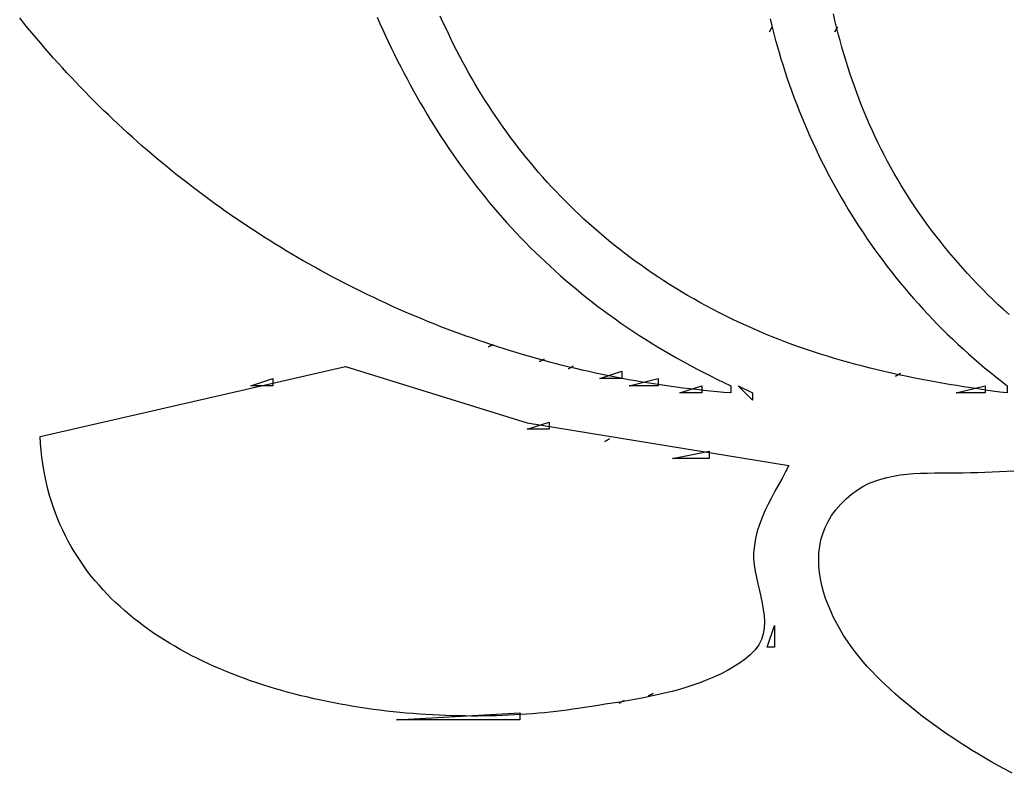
# Model space of a CAD drawing. Header units: millimetres. Extents: x 56222 to 3066687, y -650199 to -121287.
# Drawn here: x 141931.354 to 141933.778, y -185278.854 to -185277.004 of the extents above; entities that cross this region are included whole.
import ezdxf

# ---------------------------------------------------------------- set-up
doc = ezdxf.new("R2010")
doc.units = ezdxf.units.MM
doc.header["$MEASUREMENT"] = 0
doc.layers.add('$TD_AUDIT_GENERATED_(A0BDF17)', color=32, linetype='Continuous', lineweight=30)

msp = doc.modelspace()

# ---------------------------------------------------------------- linework, layer by layer
at = {"layer": '$TD_AUDIT_GENERATED_(A0BDF17)', "linetype": 'Continuous', "lineweight": 25, "ltscale": 2}
for p, q in [((141931.3646, -185277.0124, 0.5173), (141931.3545, -185276.9998, 0.5173)), ((141931.3747, -185277.0249, 0.5173), (141931.3646, -185277.0124, 0.5173)), ((141932.2316, -185276.9977, 0.5173), (141932.2385, -185277.0133, 0.5173)), ((141932.2385, -185277.0133, 0.5173), (141932.2455, -185277.0288, 0.5173)), ((141932.3932, -185277.0101, 0.5173), (141932.3867, -185276.9958, 0.5173)), ((141932.3998, -185277.0243, 0.5173), (141932.3932, -185277.0101, 0.5173)), ((141933.1959, -185277.0025, 0.5173), (141933.2, -185277.019, 0.5173)), ((141933.3552, -185277.0063, 0.5173), (141933.3514, -185276.9898, 0.5173)), ((141933.3592, -185277.0227, 0.5173), (141933.3552, -185277.0063, 0.5173)), ((141931.385, -185277.0373, 0.5173), (141931.3747, -185277.0249, 0.5173)), ((141931.3954, -185277.0497, 0.5173), (141931.385, -185277.0373, 0.5173)), ((141932.2455, -185277.0288, 0.5173), (141932.2525, -185277.0442, 0.5173)), ((141932.4065, -185277.0385, 0.5173), (141932.3998, -185277.0243, 0.5173)), ((141933.2007, -185277.0225, 0.5173), (141933.1948, -185277.0344, 0.5173)), ((141933.1948, -185277.0344, 0.5173), (141933.2007, -185277.0225, 0.5173)), ((141933.2, -185277.019, 0.5173), (141933.2042, -185277.0354, 0.5173)), ((141933.2042, -185277.0354, 0.5173), (141933.2086, -185277.0518, 0.5173)), ((141933.3613, -185277.0225, 0.5173), (141933.3553, -185277.0344, 0.5173)), ((141933.3553, -185277.0344, 0.5173), (141933.3613, -185277.0225, 0.5173)), ((141933.3634, -185277.039, 0.5173), (141933.3592, -185277.0227, 0.5173)), ((141931.4058, -185277.0621, 0.5173), (141931.3954, -185277.0497, 0.5173)), ((141932.2525, -185277.0442, 0.5173), (141932.2597, -185277.0596, 0.5173)), ((141932.2597, -185277.0596, 0.5173), (141932.267, -185277.0748, 0.5173)), ((141932.4133, -185277.0526, 0.5173), (141932.4065, -185277.0385, 0.5173)), ((141932.4202, -185277.0666, 0.5173), (141932.4133, -185277.0526, 0.5173)), ((141933.2086, -185277.0518, 0.5173), (141933.2132, -185277.0681, 0.5173)), ((141933.3677, -185277.0553, 0.5173), (141933.3634, -185277.039, 0.5173)), ((141933.3722, -185277.0716, 0.5173), (141933.3677, -185277.0553, 0.5173)), ((141931.4163, -185277.0743, 0.5173), (141931.4058, -185277.0621, 0.5173)), ((141931.4269, -185277.0865, 0.5173), (141931.4163, -185277.0743, 0.5173)), ((141932.267, -185277.0748, 0.5173), (141932.2744, -185277.09, 0.5173)), ((141932.4273, -185277.0806, 0.5173), (141932.4202, -185277.0666, 0.5173)), ((141932.4346, -185277.0944, 0.5173), (141932.4273, -185277.0806, 0.5173)), ((141933.2132, -185277.0681, 0.5173), (141933.2179, -185277.0844, 0.5173)), ((141933.2179, -185277.0844, 0.5173), (141933.2227, -185277.1006, 0.5173)), ((141933.3769, -185277.0878, 0.5173), (141933.3722, -185277.0716, 0.5173)), ((141931.4376, -185277.0986, 0.5173), (141931.4269, -185277.0865, 0.5173)), ((141931.4484, -185277.1106, 0.5173), (141931.4376, -185277.0986, 0.5173)), ((141932.2744, -185277.09, 0.5173), (141932.2819, -185277.1051, 0.5173)), ((141932.2819, -185277.1051, 0.5173), (141932.2895, -185277.1201, 0.5173)), ((141932.4419, -185277.1082, 0.5173), (141932.4346, -185277.0944, 0.5173)), ((141932.4494, -185277.122, 0.5173), (141932.4419, -185277.1082, 0.5173)), ((141933.2227, -185277.1006, 0.5173), (141933.2278, -185277.1167, 0.5173)), ((141933.3817, -185277.1039, 0.5173), (141933.3769, -185277.0878, 0.5173)), ((141933.3867, -185277.1199, 0.5173), (141933.3817, -185277.1039, 0.5173)), ((141931.4592, -185277.1226, 0.5173), (141931.4484, -185277.1106, 0.5173)), ((141931.4701, -185277.1344, 0.5173), (141931.4592, -185277.1226, 0.5173)), ((141931.4811, -185277.1463, 0.5173), (141931.4701, -185277.1344, 0.5173)), ((141932.2895, -185277.1201, 0.5173), (141932.2972, -185277.135, 0.5173)), ((141932.457, -185277.1356, 0.5173), (141932.4494, -185277.122, 0.5173)), ((141933.2278, -185277.1167, 0.5173), (141933.233, -185277.1329, 0.5173)), ((141933.233, -185277.1329, 0.5173), (141933.2383, -185277.1489, 0.5173)), ((141933.3919, -185277.1359, 0.5173), (141933.3867, -185277.1199, 0.5173)), ((141931.4922, -185277.158, 0.5173), (141931.4811, -185277.1463, 0.5173)), ((141931.5033, -185277.1697, 0.5173), (141931.4922, -185277.158, 0.5173)), ((141932.2972, -185277.135, 0.5173), (141932.305, -185277.1498, 0.5173)), ((141932.305, -185277.1498, 0.5173), (141932.313, -185277.1645, 0.5173)), ((141932.4648, -185277.1492, 0.5173), (141932.457, -185277.1356, 0.5173)), ((141932.4726, -185277.1627, 0.5173), (141932.4648, -185277.1492, 0.5173)), ((141933.2383, -185277.1489, 0.5173), (141933.2439, -185277.1649, 0.5173)), ((141933.3973, -185277.1519, 0.5173), (141933.3919, -185277.1359, 0.5173)), ((141933.4029, -185277.1677, 0.5173), (141933.3973, -185277.1519, 0.5173)), ((141931.5146, -185277.1812, 0.5173), (141931.5033, -185277.1697, 0.5173)), ((141931.5259, -185277.1928, 0.5173), (141931.5146, -185277.1812, 0.5173)), ((141932.313, -185277.1645, 0.5173), (141932.321, -185277.1792, 0.5173)), ((141932.321, -185277.1792, 0.5173), (141932.3292, -185277.1937, 0.5173)), ((141932.4807, -185277.1761, 0.5173), (141932.4726, -185277.1627, 0.5173)), ((141932.4888, -185277.1894, 0.5173), (141932.4807, -185277.1761, 0.5173)), ((141933.2439, -185277.1649, 0.5173), (141933.2496, -185277.1808, 0.5173)), ((141933.2496, -185277.1808, 0.5173), (141933.2554, -185277.1967, 0.5173)), ((141933.4087, -185277.1835, 0.5173), (141933.4029, -185277.1677, 0.5173)), ((141931.5373, -185277.2042, 0.5173), (141931.5259, -185277.1928, 0.5173)), ((141931.5487, -185277.2156, 0.5173), (141931.5373, -185277.2042, 0.5173)), ((141932.3292, -185277.1937, 0.5173), (141932.3374, -185277.2082, 0.5173)), ((141932.4971, -185277.2027, 0.5173), (141932.4888, -185277.1894, 0.5173)), ((141932.5055, -185277.2159, 0.5173), (141932.4971, -185277.2027, 0.5173)), ((141933.2554, -185277.1967, 0.5173), (141933.2614, -185277.2125, 0.5173)), ((141933.4146, -185277.1992, 0.5173), (141933.4087, -185277.1835, 0.5173)), ((141933.4207, -185277.2149, 0.5173), (141933.4146, -185277.1992, 0.5173)), ((141931.5603, -185277.2268, 0.5173), (141931.5487, -185277.2156, 0.5173)), ((141931.5719, -185277.2381, 0.5173), (141931.5603, -185277.2268, 0.5173)), ((141932.3374, -185277.2082, 0.5173), (141932.3458, -185277.2226, 0.5173)), ((141932.3458, -185277.2226, 0.5173), (141932.3543, -185277.2369, 0.5173)), ((141932.5141, -185277.2289, 0.5173), (141932.5055, -185277.2159, 0.5173)), ((141932.5228, -185277.2419, 0.5173), (141932.5141, -185277.2289, 0.5173)), ((141933.2614, -185277.2125, 0.5173), (141933.2676, -185277.2282, 0.5173)), ((141933.2676, -185277.2282, 0.5173), (141933.2739, -185277.2439, 0.5173)), ((141933.4271, -185277.2305, 0.5173), (141933.4207, -185277.2149, 0.5173)), ((141933.4336, -185277.246, 0.5173), (141933.4271, -185277.2305, 0.5173)), ((141931.5836, -185277.2492, 0.5173), (141931.5719, -185277.2381, 0.5173)), ((141931.5953, -185277.2602, 0.5173), (141931.5836, -185277.2492, 0.5173)), ((141932.3543, -185277.2369, 0.5173), (141932.3629, -185277.251, 0.5173)), ((141932.3629, -185277.251, 0.5173), (141932.3717, -185277.2651, 0.5173)), ((141932.5317, -185277.2549, 0.5173), (141932.5228, -185277.2419, 0.5173)), ((141932.5406, -185277.2677, 0.5173), (141932.5317, -185277.2549, 0.5173)), ((141933.2739, -185277.2439, 0.5173), (141933.2804, -185277.2594, 0.5173)), ((141933.4403, -185277.2614, 0.5173), (141933.4336, -185277.246, 0.5173)), ((141931.6071, -185277.2712, 0.5173), (141931.5953, -185277.2602, 0.5173)), ((141931.6191, -185277.2821, 0.5173), (141931.6071, -185277.2712, 0.5173)), ((141932.3717, -185277.2651, 0.5173), (141932.3805, -185277.2792, 0.5173)), ((141932.3805, -185277.2792, 0.5173), (141932.3895, -185277.2931, 0.5173)), ((141932.5498, -185277.2804, 0.5173), (141932.5406, -185277.2677, 0.5173)), ((141933.2804, -185277.2594, 0.5173), (141933.287, -185277.275, 0.5173)), ((141933.287, -185277.275, 0.5173), (141933.2938, -185277.2904, 0.5173)), ((141933.4471, -185277.2767, 0.5173), (141933.4403, -185277.2614, 0.5173)), ((141933.4542, -185277.292, 0.5173), (141933.4471, -185277.2767, 0.5173)), ((141931.631, -185277.2929, 0.5173), (141931.6191, -185277.2821, 0.5173)), ((141931.6431, -185277.3037, 0.5173), (141931.631, -185277.2929, 0.5173)), ((141931.6552, -185277.3144, 0.5173), (141931.6431, -185277.3037, 0.5173)), ((141932.3895, -185277.2931, 0.5173), (141932.3986, -185277.3069, 0.5173)), ((141932.559, -185277.2931, 0.5173), (141932.5498, -185277.2804, 0.5173)), ((141932.5685, -185277.3057, 0.5173), (141932.559, -185277.2931, 0.5173)), ((141933.2938, -185277.2904, 0.5173), (141933.3008, -185277.3058, 0.5173)), ((141933.4615, -185277.3072, 0.5173), (141933.4542, -185277.292, 0.5173)), ((141931.6674, -185277.3249, 0.5173), (141931.6552, -185277.3144, 0.5173)), ((141931.6797, -185277.3354, 0.5173), (141931.6674, -185277.3249, 0.5173)), ((141932.3986, -185277.3069, 0.5173), (141932.4078, -185277.3206, 0.5173)), ((141932.4078, -185277.3206, 0.5173), (141932.4171, -185277.3343, 0.5173)), ((141932.578, -185277.3181, 0.5173), (141932.5685, -185277.3057, 0.5173)), ((141932.5877, -185277.3305, 0.5173), (141932.578, -185277.3181, 0.5173)), ((141933.3008, -185277.3058, 0.5173), (141933.3079, -185277.3211, 0.5173)), ((141933.3079, -185277.3211, 0.5173), (141933.3152, -185277.3364, 0.5173)), ((141933.469, -185277.3223, 0.5173), (141933.4615, -185277.3072, 0.5173)), ((141933.4766, -185277.3373, 0.5173), (141933.469, -185277.3223, 0.5173)), ((141931.692, -185277.3459, 0.5173), (141931.6797, -185277.3354, 0.5173)), ((141931.7044, -185277.3562, 0.5173), (141931.692, -185277.3459, 0.5173)), ((141932.4171, -185277.3343, 0.5173), (141932.4266, -185277.3478, 0.5173)), ((141932.4266, -185277.3478, 0.5173), (141932.4362, -185277.3613, 0.5173)), ((141932.5976, -185277.3428, 0.5173), (141932.5877, -185277.3305, 0.5173)), ((141932.6076, -185277.355, 0.5173), (141932.5976, -185277.3428, 0.5173)), ((141933.3152, -185277.3364, 0.5173), (141933.3226, -185277.3515, 0.5173)), ((141933.3226, -185277.3515, 0.5173), (141933.3302, -185277.3666, 0.5173)), ((141933.4845, -185277.3522, 0.5173), (141933.4766, -185277.3373, 0.5173)), ((141933.4925, -185277.3671, 0.5173), (141933.4845, -185277.3522, 0.5173)), ((141931.7169, -185277.3665, 0.5173), (141931.7044, -185277.3562, 0.5173)), ((141931.7294, -185277.3767, 0.5173), (141931.7169, -185277.3665, 0.5173)), ((141931.742, -185277.3868, 0.5173), (141931.7294, -185277.3767, 0.5173)), ((141932.4362, -185277.3613, 0.5173), (141932.4459, -185277.3746, 0.5173)), ((141932.4459, -185277.3746, 0.5173), (141932.4557, -185277.3879, 0.5173)), ((141932.6177, -185277.3671, 0.5173), (141932.6076, -185277.355, 0.5173)), ((141932.628, -185277.3791, 0.5173), (141932.6177, -185277.3671, 0.5173)), ((141933.3302, -185277.3666, 0.5173), (141933.338, -185277.3816, 0.5173)), ((141933.5008, -185277.3818, 0.5173), (141933.4925, -185277.3671, 0.5173)), ((141931.7547, -185277.3968, 0.5173), (141931.742, -185277.3868, 0.5173)), ((141931.7675, -185277.4067, 0.5173), (141931.7547, -185277.3968, 0.5173)), ((141932.4557, -185277.3879, 0.5173), (141932.4657, -185277.401, 0.5173)), ((141932.4657, -185277.401, 0.5173), (141932.4758, -185277.4141, 0.5173)), ((141932.6384, -185277.391, 0.5173), (141932.628, -185277.3791, 0.5173)), ((141932.649, -185277.4028, 0.5173), (141932.6384, -185277.391, 0.5173)), ((141933.338, -185277.3816, 0.5173), (141933.3459, -185277.3965, 0.5173)), ((141933.3459, -185277.3965, 0.5173), (141933.354, -185277.4114, 0.5173)), ((141933.5092, -185277.3965, 0.5173), (141933.5008, -185277.3818, 0.5173)), ((141933.5179, -185277.411, 0.5173), (141933.5092, -185277.3965, 0.5173)), ((141931.7803, -185277.4166, 0.5173), (141931.7675, -185277.4067, 0.5173)), ((141931.7932, -185277.4264, 0.5173), (141931.7803, -185277.4166, 0.5173)), ((141932.4758, -185277.4141, 0.5173), (141932.486, -185277.4271, 0.5173)), ((141932.6597, -185277.4145, 0.5173), (141932.649, -185277.4028, 0.5173)), ((141932.6706, -185277.4261, 0.5173), (141932.6597, -185277.4145, 0.5173)), ((141933.354, -185277.4114, 0.5173), (141933.3622, -185277.4261, 0.5173)), ((141933.5267, -185277.4255, 0.5173), (141933.5179, -185277.411, 0.5173)), ((141933.5358, -185277.4399, 0.5173), (141933.5267, -185277.4255, 0.5173)), ((141931.8061, -185277.4361, 0.5173), (141931.7932, -185277.4264, 0.5173)), ((141931.8191, -185277.4457, 0.5173), (141931.8061, -185277.4361, 0.5173)), ((141931.8322, -185277.4552, 0.5173), (141931.8191, -185277.4457, 0.5173)), ((141932.486, -185277.4271, 0.5173), (141932.4964, -185277.44, 0.5173)), ((141932.4964, -185277.44, 0.5173), (141932.5069, -185277.4527, 0.5173)), ((141932.6816, -185277.4377, 0.5173), (141932.6706, -185277.4261, 0.5173)), ((141932.6928, -185277.4491, 0.5173), (141932.6816, -185277.4377, 0.5173)), ((141932.7042, -185277.4604, 0.5173), (141932.6928, -185277.4491, 0.5173)), ((141933.3622, -185277.4261, 0.5173), (141933.3706, -185277.4408, 0.5173)), ((141933.3706, -185277.4408, 0.5173), (141933.3792, -185277.4554, 0.5173)), ((141933.545, -185277.4541, 0.5173), (141933.5358, -185277.4399, 0.5173)), ((141931.8454, -185277.4646, 0.5173), (141931.8322, -185277.4552, 0.5173)), ((141931.8586, -185277.474, 0.5173), (141931.8454, -185277.4646, 0.5173)), ((141932.5069, -185277.4527, 0.5173), (141932.5175, -185277.4654, 0.5173)), ((141932.5175, -185277.4654, 0.5173), (141932.5282, -185277.478, 0.5173)), ((141932.7157, -185277.4716, 0.5173), (141932.7042, -185277.4604, 0.5173)), ((141932.7273, -185277.4827, 0.5173), (141932.7157, -185277.4716, 0.5173)), ((141933.3792, -185277.4554, 0.5173), (141933.3879, -185277.4699, 0.5173)), ((141933.3879, -185277.4699, 0.5173), (141933.3968, -185277.4843, 0.5173)), ((141933.5545, -185277.4683, 0.5173), (141933.545, -185277.4541, 0.5173)), ((141933.5642, -185277.4824, 0.5173), (141933.5545, -185277.4683, 0.5173)), ((141931.8718, -185277.4833, 0.5173), (141931.8586, -185277.474, 0.5173)), ((141931.8852, -185277.4925, 0.5173), (141931.8718, -185277.4833, 0.5173)), ((141931.8986, -185277.5016, 0.5173), (141931.8852, -185277.4925, 0.5173)), ((141932.5282, -185277.478, 0.5173), (141932.5391, -185277.4905, 0.5173)), ((141932.5391, -185277.4905, 0.5173), (141932.5502, -185277.5028, 0.5173)), ((141932.7391, -185277.4937, 0.5173), (141932.7273, -185277.4827, 0.5173)), ((141932.7511, -185277.5046, 0.5173), (141932.7391, -185277.4937, 0.5173)), ((141933.3968, -185277.4843, 0.5173), (141933.4058, -185277.4987, 0.5173)), ((141933.574, -185277.4964, 0.5173), (141933.5642, -185277.4824, 0.5173)), ((141933.5841, -185277.5102, 0.5173), (141933.574, -185277.4964, 0.5173)), ((141931.912, -185277.5106, 0.5173), (141931.8986, -185277.5016, 0.5173)), ((141931.9256, -185277.5195, 0.5173), (141931.912, -185277.5106, 0.5173)), ((141931.9392, -185277.5284, 0.5173), (141931.9256, -185277.5195, 0.5173)), ((141932.5502, -185277.5028, 0.5173), (141932.5614, -185277.5151, 0.5173)), ((141932.5614, -185277.5151, 0.5173), (141932.5727, -185277.5273, 0.5173)), ((141932.7632, -185277.5153, 0.5173), (141932.7511, -185277.5046, 0.5173)), ((141932.7754, -185277.526, 0.5173), (141932.7632, -185277.5153, 0.5173)), ((141933.4058, -185277.4987, 0.5173), (141933.415, -185277.5129, 0.5173)), ((141933.415, -185277.5129, 0.5173), (141933.4243, -185277.5271, 0.5173)), ((141933.5938, -185277.5231, 0.5173), (141933.5841, -185277.5102, 0.5173)), ((141931.9528, -185277.5371, 0.5173), (141931.9392, -185277.5284, 0.5173)), ((141931.9665, -185277.5458, 0.5173), (141931.9528, -185277.5371, 0.5173)), ((141931.9803, -185277.5544, 0.5173), (141931.9665, -185277.5458, 0.5173)), ((141932.5727, -185277.5273, 0.5173), (141932.5841, -185277.5394, 0.5173)), ((141932.5841, -185277.5394, 0.5173), (141932.5957, -185277.5513, 0.5173)), ((141932.7879, -185277.5366, 0.5173), (141932.7754, -185277.526, 0.5173)), ((141932.8004, -185277.547, 0.5173), (141932.7879, -185277.5366, 0.5173)), ((141933.4243, -185277.5271, 0.5173), (141933.4338, -185277.5411, 0.5173)), ((141933.4338, -185277.5411, 0.5173), (141933.4435, -185277.5551, 0.5173)), ((141933.6037, -185277.5361, 0.5173), (141933.5938, -185277.5231, 0.5173)), ((141933.6139, -185277.5491, 0.5173), (141933.6037, -185277.5361, 0.5173)), ((141931.9941, -185277.5629, 0.5173), (141931.9803, -185277.5544, 0.5173)), ((141932.008, -185277.5713, 0.5173), (141931.9941, -185277.5629, 0.5173)), ((141932.5957, -185277.5513, 0.5173), (141932.6075, -185277.5632, 0.5173)), ((141932.6075, -185277.5632, 0.5173), (141932.6193, -185277.575, 0.5173)), ((141932.8132, -185277.5574, 0.5173), (141932.8004, -185277.547, 0.5173)), ((141932.8261, -185277.5676, 0.5173), (141932.8132, -185277.5574, 0.5173)), ((141932.8391, -185277.5777, 0.5173), (141932.8261, -185277.5676, 0.5173)), ((141933.4435, -185277.5551, 0.5173), (141933.4533, -185277.5689, 0.5173)), ((141933.4533, -185277.5689, 0.5173), (141933.4633, -185277.5827, 0.5173)), ((141933.6243, -185277.5622, 0.5173), (141933.6139, -185277.5491, 0.5173)), ((141933.6351, -185277.5753, 0.5173), (141933.6243, -185277.5622, 0.5173)), ((141932.0219, -185277.5796, 0.5173), (141932.008, -185277.5713, 0.5173)), ((141932.0359, -185277.5878, 0.5173), (141932.0219, -185277.5796, 0.5173)), ((141932.05, -185277.596, 0.5173), (141932.0359, -185277.5878, 0.5173)), ((141932.6193, -185277.575, 0.5173), (141932.6314, -185277.5866, 0.5173)), ((141932.6314, -185277.5866, 0.5173), (141932.6436, -185277.5982, 0.5173)), ((141932.8524, -185277.5877, 0.5173), (141932.8391, -185277.5777, 0.5173)), ((141932.8658, -185277.5976, 0.5173), (141932.8524, -185277.5877, 0.5173)), ((141933.4633, -185277.5827, 0.5173), (141933.4734, -185277.5964, 0.5173)), ((141933.6461, -185277.5884, 0.5173), (141933.6351, -185277.5753, 0.5173)), ((141933.6574, -185277.6015, 0.5173), (141933.6461, -185277.5884, 0.5173)), ((141932.0641, -185277.604, 0.5173), (141932.05, -185277.596, 0.5173)), ((141932.0783, -185277.612, 0.5173), (141932.0641, -185277.604, 0.5173)), ((141932.0925, -185277.6199, 0.5173), (141932.0783, -185277.612, 0.5173)), ((141932.6436, -185277.5982, 0.5173), (141932.6559, -185277.6097, 0.5173)), ((141932.6559, -185277.6097, 0.5173), (141932.6684, -185277.621, 0.5173)), ((141932.8793, -185277.6073, 0.5173), (141932.8658, -185277.5976, 0.5173)), ((141932.893, -185277.617, 0.5173), (141932.8793, -185277.6073, 0.5173)), ((141932.9069, -185277.6265, 0.5173), (141932.893, -185277.617, 0.5173)), ((141933.4734, -185277.5964, 0.5173), (141933.4837, -185277.61, 0.5173)), ((141933.4837, -185277.61, 0.5173), (141933.4942, -185277.6234, 0.5173)), ((141933.6689, -185277.6146, 0.5173), (141933.6574, -185277.6015, 0.5173)), ((141933.6806, -185277.6276, 0.5173), (141933.6689, -185277.6146, 0.5173)), ((141932.1068, -185277.6277, 0.5173), (141932.0925, -185277.6199, 0.5173)), ((141932.1212, -185277.6353, 0.5173), (141932.1068, -185277.6277, 0.5173)), ((141932.1356, -185277.6429, 0.5173), (141932.1212, -185277.6353, 0.5173)), ((141932.15, -185277.6505, 0.5173), (141932.1356, -185277.6429, 0.5173)), ((141932.6684, -185277.621, 0.5173), (141932.681, -185277.6323, 0.5173)), ((141932.681, -185277.6323, 0.5173), (141932.6937, -185277.6434, 0.5173)), ((141932.6937, -185277.6434, 0.5173), (141932.7067, -185277.6544, 0.5173)), ((141932.9209, -185277.6359, 0.5173), (141932.9069, -185277.6265, 0.5173)), ((141932.9351, -185277.6452, 0.5173), (141932.9209, -185277.6359, 0.5173)), ((141933.4942, -185277.6234, 0.5173), (141933.5048, -185277.6368, 0.5173)), ((141933.5048, -185277.6368, 0.5173), (141933.5155, -185277.6501, 0.5173)), ((141933.6926, -185277.6406, 0.5173), (141933.6806, -185277.6276, 0.5173)), ((141933.7049, -185277.6534, 0.5173), (141933.6926, -185277.6406, 0.5173)), ((141932.1645, -185277.6579, 0.5173), (141932.15, -185277.6505, 0.5173)), ((141932.1791, -185277.6652, 0.5173), (141932.1645, -185277.6579, 0.5173)), ((141932.1937, -185277.6724, 0.5173), (141932.1791, -185277.6652, 0.5173)), ((141932.7067, -185277.6544, 0.5173), (141932.7197, -185277.6654, 0.5173)), ((141932.7197, -185277.6654, 0.5173), (141932.733, -185277.6762, 0.5173)), ((141932.9495, -185277.6544, 0.5173), (141932.9351, -185277.6452, 0.5173)), ((141932.9641, -185277.6634, 0.5173), (141932.9495, -185277.6544, 0.5173)), ((141932.9788, -185277.6723, 0.5173), (141932.9641, -185277.6634, 0.5173)), ((141933.5155, -185277.6501, 0.5173), (141933.5264, -185277.6632, 0.5173)), ((141933.5264, -185277.6632, 0.5173), (141933.5375, -185277.6763, 0.5173)), ((141933.7173, -185277.6662, 0.5173), (141933.7049, -185277.6534, 0.5173)), ((141933.73, -185277.6789, 0.5173), (141933.7173, -185277.6662, 0.5173)), ((141932.2084, -185277.6796, 0.5173), (141932.1937, -185277.6724, 0.5173)), ((141932.2231, -185277.6866, 0.5173), (141932.2084, -185277.6796, 0.5173)), ((141932.2379, -185277.6936, 0.5173), (141932.2231, -185277.6866, 0.5173)), ((141932.733, -185277.6762, 0.5173), (141932.7464, -185277.6869, 0.5173)), ((141932.7464, -185277.6869, 0.5173), (141932.7599, -185277.6975, 0.5173)), ((141932.9937, -185277.6811, 0.5173), (141932.9788, -185277.6723, 0.5173)), ((141933.0087, -185277.6898, 0.5173), (141932.9937, -185277.6811, 0.5173)), ((141933.0239, -185277.6984, 0.5173), (141933.0087, -185277.6898, 0.5173)), ((141933.5375, -185277.6763, 0.5173), (141933.5488, -185277.6893, 0.5173)), ((141933.5488, -185277.6893, 0.5173), (141933.5601, -185277.7021, 0.5173)), ((141933.7429, -185277.6915, 0.5173), (141933.73, -185277.6789, 0.5173)), ((141933.756, -185277.7039, 0.5173), (141933.7429, -185277.6915, 0.5173)), ((141932.2527, -185277.7004, 0.5173), (141932.2379, -185277.6936, 0.5173)), ((141932.2676, -185277.7072, 0.5173), (141932.2527, -185277.7004, 0.5173)), ((141932.2825, -185277.7139, 0.5173), (141932.2676, -185277.7072, 0.5173)), ((141932.2975, -185277.7204, 0.5173), (141932.2825, -185277.7139, 0.5173)), ((141932.7599, -185277.6975, 0.5173), (141932.7736, -185277.708, 0.5173)), ((141932.7736, -185277.708, 0.5173), (141932.7875, -185277.7184, 0.5173)), ((141933.0393, -185277.7068, 0.5173), (141933.0239, -185277.6984, 0.5173)), ((141933.0549, -185277.7151, 0.5173), (141933.0393, -185277.7068, 0.5173)), ((141933.0706, -185277.7232, 0.5173), (141933.0549, -185277.7151, 0.5173)), ((141933.5601, -185277.7021, 0.5173), (141933.5717, -185277.7149, 0.5173)), ((141933.5717, -185277.7149, 0.5173), (141933.5834, -185277.7275, 0.5173)), ((141933.7693, -185277.7161, 0.5173), (141933.756, -185277.7039, 0.5173)), ((141933.7828, -185277.7282, 0.5173), (141933.7693, -185277.7161, 0.5173)), ((141932.3125, -185277.7269, 0.5173), (141932.2975, -185277.7204, 0.5173)), ((141932.3276, -185277.7333, 0.5173), (141932.3125, -185277.7269, 0.5173)), ((141932.3427, -185277.7396, 0.5173), (141932.3276, -185277.7333, 0.5173)), ((141932.3579, -185277.7458, 0.5173), (141932.3427, -185277.7396, 0.5173)), ((141932.7875, -185277.7184, 0.5173), (141932.8015, -185277.7287, 0.5173)), ((141932.8015, -185277.7287, 0.5173), (141932.8157, -185277.7389, 0.5173)), ((141932.8157, -185277.7389, 0.5173), (141932.83, -185277.7489, 0.5173)), ((141933.0865, -185277.7312, 0.5173), (141933.0706, -185277.7232, 0.5173)), ((141933.1026, -185277.7391, 0.5173), (141933.0865, -185277.7312, 0.5173)), ((141933.1188, -185277.7469, 0.5173), (141933.1026, -185277.7391, 0.5173)), ((141933.5834, -185277.7275, 0.5173), (141933.5953, -185277.74, 0.5173)), ((141933.5953, -185277.74, 0.5173), (141933.6073, -185277.7524, 0.5173)), ((141932.3731, -185277.7519, 0.5173), (141932.3579, -185277.7458, 0.5173)), ((141932.3883, -185277.7579, 0.5173), (141932.3731, -185277.7519, 0.5173)), ((141932.4037, -185277.7638, 0.5173), (141932.3883, -185277.7579, 0.5173)), ((141932.419, -185277.7696, 0.5173), (141932.4037, -185277.7638, 0.5173)), ((141932.83, -185277.7489, 0.5173), (141932.8445, -185277.7589, 0.5173)), ((141932.8445, -185277.7589, 0.5173), (141932.8592, -185277.7687, 0.5173)), ((141933.1353, -185277.7545, 0.5173), (141933.1188, -185277.7469, 0.5173)), ((141933.1517, -185277.7619, 0.5173), (141933.1353, -185277.7545, 0.5173)), ((141933.1681, -185277.7691, 0.5173), (141933.1517, -185277.7619, 0.5173)), ((141933.6073, -185277.7524, 0.5173), (141933.6194, -185277.7647, 0.5173)), ((141933.6194, -185277.7647, 0.5173), (141933.6318, -185277.7769, 0.5173)), ((141932.4344, -185277.7753, 0.5173), (141932.419, -185277.7696, 0.5173)), ((141932.4499, -185277.7809, 0.5173), (141932.4344, -185277.7753, 0.5173)), ((141932.4654, -185277.7864, 0.5173), (141932.4499, -185277.7809, 0.5173)), ((141932.4809, -185277.7918, 0.5173), (141932.4654, -185277.7864, 0.5173)), ((141932.8592, -185277.7687, 0.5173), (141932.874, -185277.7785, 0.5173)), ((141932.874, -185277.7785, 0.5173), (141932.889, -185277.7881, 0.5173)), ((141932.889, -185277.7881, 0.5173), (141932.9042, -185277.7976, 0.5173)), ((141933.1847, -185277.776, 0.5173), (141933.1681, -185277.7691, 0.5173)), ((141933.2013, -185277.7828, 0.5173), (141933.1847, -185277.776, 0.5173)), ((141933.218, -185277.7894, 0.5173), (141933.2013, -185277.7828, 0.5173)), ((141933.6318, -185277.7769, 0.5173), (141933.6442, -185277.7889, 0.5173)), ((141933.6442, -185277.7889, 0.5173), (141933.6569, -185277.8008, 0.5173)), ((141932.4965, -185277.7971, 0.5173), (141932.4809, -185277.7918, 0.5173)), ((141932.5121, -185277.8023, 0.5173), (141932.4965, -185277.7971, 0.5173)), ((141932.5167, -185277.8016, 0.5173), (141932.5048, -185277.8076, 0.5173)), ((141932.5048, -185277.8076, 0.5173), (141932.5167, -185277.8016, 0.5173)), ((141932.5278, -185277.8075, 0.5173), (141932.5121, -185277.8023, 0.5173)), ((141932.5435, -185277.8125, 0.5173), (141932.5278, -185277.8075, 0.5173)), ((141932.5592, -185277.8174, 0.5173), (141932.5435, -185277.8125, 0.5173)), ((141932.9042, -185277.7976, 0.5173), (141932.9195, -185277.807, 0.5173)), ((141932.9195, -185277.807, 0.5173), (141932.935, -185277.8163, 0.5173)), ((141933.2348, -185277.7958, 0.5173), (141933.218, -185277.7894, 0.5173)), ((141933.2517, -185277.8021, 0.5173), (141933.2348, -185277.7958, 0.5173)), ((141933.2686, -185277.8081, 0.5173), (141933.2517, -185277.8021, 0.5173)), ((141933.2856, -185277.814, 0.5173), (141933.2686, -185277.8081, 0.5173)), ((141933.6569, -185277.8008, 0.5173), (141933.6697, -185277.8127, 0.5173)), ((141933.6697, -185277.8127, 0.5173), (141933.6826, -185277.8244, 0.5173)), ((141932.575, -185277.8222, 0.5173), (141932.5592, -185277.8174, 0.5173)), ((141932.5909, -185277.8269, 0.5173), (141932.575, -185277.8222, 0.5173)), ((141932.6067, -185277.8315, 0.5173), (141932.5909, -185277.8269, 0.5173)), ((141932.6227, -185277.836, 0.5173), (141932.6067, -185277.8315, 0.5173)), ((141932.6386, -185277.8404, 0.5173), (141932.6227, -185277.836, 0.5173)), ((141932.6416, -185277.8373, 0.5173), (141932.6297, -185277.8433, 0.5173)), ((141932.6297, -185277.8433, 0.5173), (141932.6416, -185277.8373, 0.5173)), ((141932.935, -185277.8163, 0.5173), (141932.9507, -185277.8254, 0.5173)), ((141932.9507, -185277.8254, 0.5173), (141932.9665, -185277.8345, 0.5173)), ((141932.9665, -185277.8345, 0.5173), (141932.9825, -185277.8434, 0.5173)), ((141933.3027, -185277.8197, 0.5173), (141933.2856, -185277.814, 0.5173)), ((141933.3198, -185277.8253, 0.5173), (141933.3027, -185277.8197, 0.5173)), ((141933.337, -185277.8306, 0.5173), (141933.3198, -185277.8253, 0.5173)), ((141933.3543, -185277.8358, 0.5173), (141933.337, -185277.8306, 0.5173)), ((141933.3716, -185277.8409, 0.5173), (141933.3543, -185277.8358, 0.5173)), ((141933.6826, -185277.8244, 0.5173), (141933.6957, -185277.8359, 0.5173)), ((141933.6957, -185277.8359, 0.5173), (141933.709, -185277.8474, 0.5173)), ((141931.4046, -185278.0276, 0.5173), (141932.1539, -185277.8556, 0.5173)), ((141932.1539, -185277.8556, 0.5173), (141932.6, -185277.9943, 0.5173)), ((141932.6546, -185277.8447, 0.5173), (141932.6386, -185277.8404, 0.5173)), ((141932.6706, -185277.8489, 0.5173), (141932.6546, -185277.8447, 0.5173)), ((141932.6867, -185277.853, 0.5173), (141932.6706, -185277.8489, 0.5173)), ((141932.7028, -185277.857, 0.5173), (141932.6867, -185277.853, 0.5173)), ((141932.713, -185277.8552, 0.5173), (141932.7011, -185277.8611, 0.5173)), ((141932.7011, -185277.8611, 0.5173), (141932.713, -185277.8552, 0.5173)), ((141932.719, -185277.8608, 0.5173), (141932.7028, -185277.857, 0.5173)), ((141932.7351, -185277.8646, 0.5173), (141932.719, -185277.8608, 0.5173)), ((141932.9825, -185277.8434, 0.5173), (141932.9987, -185277.8523, 0.5173)), ((141932.9987, -185277.8523, 0.5173), (141933.0151, -185277.861, 0.5173)), ((141933.0151, -185277.861, 0.5173), (141933.0316, -185277.8696, 0.5173)), ((141933.3889, -185277.8458, 0.5173), (141933.3716, -185277.8409, 0.5173)), ((141933.4063, -185277.8505, 0.5173), (141933.3889, -185277.8458, 0.5173)), ((141933.4238, -185277.8551, 0.5173), (141933.4063, -185277.8505, 0.5173)), ((141933.4413, -185277.8596, 0.5173), (141933.4238, -185277.8551, 0.5173)), ((141933.4588, -185277.8639, 0.5173), (141933.4413, -185277.8596, 0.5173)), ((141933.709, -185277.8474, 0.5173), (141933.7224, -185277.8587, 0.5173)), ((141933.7224, -185277.8587, 0.5173), (141933.736, -185277.8699, 0.5173)), ((141931.922, -185277.9028, 0.5173), (141931.9755, -185277.8849, 0.5173)), ((141931.9755, -185277.8849, 0.5173), (141931.9755, -185277.9028, 0.5173)), ((141932.7514, -185277.8683, 0.5173), (141932.7351, -185277.8646, 0.5173)), ((141932.7676, -185277.8719, 0.5173), (141932.7514, -185277.8683, 0.5173)), ((141932.7839, -185277.8753, 0.5173), (141932.7676, -185277.8719, 0.5173)), ((141932.7784, -185277.8849, 0.5173), (141932.832, -185277.8671, 0.5173)), ((141932.832, -185277.8849, 0.5173), (141932.7784, -185277.8849, 0.5173)), ((141932.8002, -185277.8787, 0.5173), (141932.7839, -185277.8753, 0.5173)), ((141932.8166, -185277.8819, 0.5173), (141932.8002, -185277.8787, 0.5173)), ((141932.833, -185277.8851, 0.5173), (141932.8166, -185277.8819, 0.5173)), ((141932.832, -185277.8671, 0.5173), (141932.832, -185277.8849, 0.5173)), ((141932.8494, -185277.8881, 0.5173), (141932.833, -185277.8851, 0.5173)), ((141932.8498, -185277.9028, 0.5173), (141932.9212, -185277.8849, 0.5173)), ((141932.9212, -185277.8849, 0.5173), (141932.9212, -185277.9028, 0.5173)), ((141933.0316, -185277.8696, 0.5173), (141933.0484, -185277.878, 0.5173)), ((141933.0484, -185277.878, 0.5173), (141933.0653, -185277.8864, 0.5173)), ((141933.4763, -185277.868, 0.5173), (141933.4588, -185277.8639, 0.5173)), ((141933.4939, -185277.8721, 0.5173), (141933.4763, -185277.868, 0.5173)), ((141933.5116, -185277.876, 0.5173), (141933.4939, -185277.8721, 0.5173)), ((141933.5159, -185277.873, 0.5173), (141933.504, -185277.879, 0.5173)), ((141933.504, -185277.879, 0.5173), (141933.5159, -185277.873, 0.5173)), ((141933.5292, -185277.8797, 0.5173), (141933.5116, -185277.876, 0.5173)), ((141933.5469, -185277.8834, 0.5173), (141933.5292, -185277.8797, 0.5173)), ((141933.5646, -185277.8869, 0.5173), (141933.5469, -185277.8834, 0.5173)), ((141933.736, -185277.8699, 0.5173), (141933.7497, -185277.881, 0.5173)), ((141933.7497, -185277.881, 0.5173), (141933.7636, -185277.8919, 0.5173)), ((141931.9755, -185277.9028, 0.5173), (141931.922, -185277.9028, 0.5173)), ((141932.8659, -185277.891, 0.5173), (141932.8494, -185277.8881, 0.5173)), ((141932.9212, -185277.9028, 0.5173), (141932.8498, -185277.9028, 0.5173)), ((141932.8824, -185277.8939, 0.5173), (141932.8659, -185277.891, 0.5173)), ((141932.8989, -185277.8966, 0.5173), (141932.8824, -185277.8939, 0.5173)), ((141932.9155, -185277.8992, 0.5173), (141932.8989, -185277.8966, 0.5173)), ((141932.9321, -185277.9017, 0.5173), (141932.9155, -185277.8992, 0.5173)), ((141932.9487, -185277.9041, 0.5173), (141932.9321, -185277.9017, 0.5173)), ((141932.9653, -185277.9064, 0.5173), (141932.9487, -185277.9041, 0.5173)), ((141932.982, -185277.9085, 0.5173), (141932.9653, -185277.9064, 0.5173)), ((141932.9747, -185277.9206, 0.5173), (141933.0282, -185277.9028, 0.5173)), ((141932.9987, -185277.9106, 0.5173), (141932.982, -185277.9085, 0.5173)), ((141933.0282, -185277.9028, 0.5173), (141933.0282, -185277.9206, 0.5173)), ((141933.0653, -185277.8864, 0.5173), (141933.0823, -185277.8946, 0.5173)), ((141933.0823, -185277.8946, 0.5173), (141933.0996, -185277.9028, 0.5173)), ((141933.0996, -185277.9028, 0.5173), (141933.0996, -185277.9206, 0.5173)), ((141933.1174, -185277.9028, 0.5173), (141933.1531, -185277.9206, 0.5173)), ((141933.1531, -185277.9384, 0.5173), (141933.1174, -185277.9028, 0.5173)), ((141933.5823, -185277.8903, 0.5173), (141933.5646, -185277.8869, 0.5173)), ((141933.6001, -185277.8936, 0.5173), (141933.5823, -185277.8903, 0.5173)), ((141933.6178, -185277.8967, 0.5173), (141933.6001, -185277.8936, 0.5173)), ((141933.6356, -185277.8998, 0.5173), (141933.6178, -185277.8967, 0.5173)), ((141933.6533, -185277.9027, 0.5173), (141933.6356, -185277.8998, 0.5173)), ((141933.6527, -185277.9206, 0.5173), (141933.7241, -185277.9028, 0.5173)), ((141933.6711, -185277.9056, 0.5173), (141933.6533, -185277.9027, 0.5173)), ((141933.6889, -185277.9083, 0.5173), (141933.6711, -185277.9056, 0.5173)), ((141933.7066, -185277.9109, 0.5173), (141933.6889, -185277.9083, 0.5173)), ((141933.7241, -185277.9028, 0.5173), (141933.7241, -185277.9206, 0.5173)), ((141933.7636, -185277.8919, 0.5173), (141933.7776, -185277.9028, 0.5173)), ((141933.7776, -185277.9028, 0.5173), (141933.7776, -185277.9206, 0.5173)), ((141933.0282, -185277.9206, 0.5173), (141932.9747, -185277.9206, 0.5173)), ((141933.0155, -185277.9125, 0.5173), (141932.9987, -185277.9106, 0.5173)), ((141933.0322, -185277.9144, 0.5173), (141933.0155, -185277.9125, 0.5173)), ((141933.049, -185277.9161, 0.5173), (141933.0322, -185277.9144, 0.5173)), ((141933.0659, -185277.9177, 0.5173), (141933.049, -185277.9161, 0.5173)), ((141933.0827, -185277.9192, 0.5173), (141933.0659, -185277.9177, 0.5173)), ((141933.0996, -185277.9206, 0.5173), (141933.0827, -185277.9192, 0.5173)), ((141933.1531, -185277.9206, 0.5173), (141933.1531, -185277.9384, 0.5173)), ((141933.7241, -185277.9206, 0.5173), (141933.6527, -185277.9206, 0.5173)), ((141933.7244, -185277.9135, 0.5173), (141933.7066, -185277.9109, 0.5173)), ((141933.7421, -185277.9159, 0.5173), (141933.7244, -185277.9135, 0.5173)), ((141933.7599, -185277.9183, 0.5173), (141933.7421, -185277.9159, 0.5173)), ((141933.7776, -185277.9206, 0.5173), (141933.7599, -185277.9183, 0.5173)), ((141932.6, -185278.0098, 0.5173), (141932.6535, -185277.992, 0.5173)), ((141932.6, -185277.9943, 0.5173), (141933.2423, -185278.099, 0.5173)), ((141932.6535, -185277.992, 0.5173), (141932.6535, -185278.0098, 0.5173)), ((141931.4056, -185278.0447, 0.5173), (141931.4046, -185278.0276, 0.5173)), ((141932.6535, -185278.0098, 0.5173), (141932.6, -185278.0098, 0.5173)), ((141931.407, -185278.0615, 0.5173), (141931.4056, -185278.0447, 0.5173)), ((141932.8022, -185278.0336, 0.5173), (141932.7903, -185278.0395, 0.5173)), ((141932.7903, -185278.0395, 0.5173), (141932.8022, -185278.0336, 0.5173)), ((141931.4088, -185278.0781, 0.5173), (141931.407, -185278.0615, 0.5173)), ((141931.411, -185278.0944, 0.5173), (141931.4088, -185278.0781, 0.5173)), ((141932.9569, -185278.0812, 0.5173), (141933.0461, -185278.0633, 0.5173)), ((141933.0461, -185278.0633, 0.5173), (141933.0461, -185278.0812, 0.5173)), ((141931.4136, -185278.1104, 0.5173), (141931.411, -185278.0944, 0.5173)), ((141933.0461, -185278.0812, 0.5173), (141932.9569, -185278.0812, 0.5173)), ((141933.2423, -185278.099, 0.5173), (141933.234, -185278.1146, 0.5173)), ((141931.4166, -185278.1262, 0.5173), (141931.4136, -185278.1104, 0.5173)), ((141931.4199, -185278.1418, 0.5173), (141931.4166, -185278.1262, 0.5173)), ((141933.234, -185278.1146, 0.5173), (141933.2253, -185278.1303, 0.5173)), ((141933.4678, -185278.132, 0.5173), (141933.4833, -185278.1278, 0.5173)), ((141933.4833, -185278.1278, 0.5173), (141933.4991, -185278.1245, 0.5173)), ((141933.4991, -185278.1245, 0.5173), (141933.5152, -185278.1219, 0.5173)), ((141933.5152, -185278.1219, 0.5173), (141933.5315, -185278.12, 0.5173)), ((141933.5315, -185278.12, 0.5173), (141933.5482, -185278.1186, 0.5173)), ((141933.5482, -185278.1186, 0.5173), (141933.5651, -185278.1177, 0.5173)), ((141933.5651, -185278.1177, 0.5173), (141933.5822, -185278.1172, 0.5173)), ((141933.5822, -185278.1172, 0.5173), (141933.5995, -185278.117, 0.5173)), ((141933.5995, -185278.117, 0.5173), (141933.6171, -185278.1169, 0.5173)), ((141933.6171, -185278.1169, 0.5173), (141933.6349, -185278.1169, 0.5173)), ((141933.6349, -185278.1169, 0.5173), (141933.6524, -185278.1168, 0.5173)), ((141933.6524, -185278.1168, 0.5173), (141933.6701, -185278.1166, 0.5173)), ((141933.6701, -185278.1166, 0.5173), (141933.6878, -185278.1162, 0.5173)), ((141933.6878, -185278.1162, 0.5173), (141933.7055, -185278.1158, 0.5173)), ((141933.7055, -185278.1158, 0.5173), (141933.7232, -185278.1152, 0.5173)), ((141933.7232, -185278.1152, 0.5173), (141933.741, -185278.1145, 0.5173)), ((141933.741, -185278.1145, 0.5173), (141933.7589, -185278.1137, 0.5173)), ((141933.7589, -185278.1137, 0.5173), (141933.7767, -185278.1129, 0.5173)), ((141933.7767, -185278.1129, 0.5173), (141933.7946, -185278.112, 0.5173)), ((141931.4237, -185278.1571, 0.5173), (141931.4199, -185278.1418, 0.5173)), ((141933.2165, -185278.146, 0.5173), (141933.2078, -185278.1618, 0.5173)), ((141933.2253, -185278.1303, 0.5173), (141933.2165, -185278.146, 0.5173)), ((141933.4094, -185278.1592, 0.5173), (141933.4234, -185278.1506, 0.5173)), ((141933.4234, -185278.1506, 0.5173), (141933.4379, -185278.1433, 0.5173)), ((141933.4379, -185278.1433, 0.5173), (141933.4527, -185278.1371, 0.5173)), ((141933.4527, -185278.1371, 0.5173), (141933.4678, -185278.132, 0.5173)), ((141931.4278, -185278.1722, 0.5173), (141931.4237, -185278.1571, 0.5173)), ((141931.4323, -185278.187, 0.5173), (141931.4278, -185278.1722, 0.5173)), ((141933.2078, -185278.1618, 0.5173), (141933.1993, -185278.1777, 0.5173)), ((141933.3824, -185278.1804, 0.5173), (141933.3957, -185278.1691, 0.5173)), ((141933.3957, -185278.1691, 0.5173), (141933.4094, -185278.1592, 0.5173)), ((141931.4371, -185278.2016, 0.5173), (141931.4323, -185278.187, 0.5173)), ((141933.1911, -185278.1938, 0.5173), (141933.1834, -185278.2101, 0.5173)), ((141933.1993, -185278.1777, 0.5173), (141933.1911, -185278.1938, 0.5173)), ((141933.3571, -185278.2078, 0.5173), (141933.3696, -185278.1933, 0.5173)), ((141933.3696, -185278.1933, 0.5173), (141933.3824, -185278.1804, 0.5173)), ((141931.4423, -185278.216, 0.5173), (141931.4371, -185278.2016, 0.5173)), ((141931.4478, -185278.2301, 0.5173), (141931.4423, -185278.216, 0.5173)), ((141933.1834, -185278.2101, 0.5173), (141933.1763, -185278.2266, 0.5173)), ((141933.3383, -185278.2362, 0.5173), (141933.3469, -185278.2218, 0.5173)), ((141933.3469, -185278.2218, 0.5173), (141933.3571, -185278.2078, 0.5173)), ((141931.4537, -185278.244, 0.5173), (141931.4478, -185278.2301, 0.5173)), ((141931.4599, -185278.2576, 0.5173), (141931.4537, -185278.244, 0.5173)), ((141933.17, -185278.2433, 0.5173), (141933.1647, -185278.2603, 0.5173)), ((141933.1763, -185278.2266, 0.5173), (141933.17, -185278.2433, 0.5173)), ((141933.3311, -185278.251, 0.5173), (141933.3383, -185278.2362, 0.5173)), ((141931.4665, -185278.2711, 0.5173), (141931.4599, -185278.2576, 0.5173)), ((141931.4734, -185278.2842, 0.5173), (141931.4665, -185278.2711, 0.5173)), ((141933.1647, -185278.2603, 0.5173), (141933.1604, -185278.2776, 0.5173)), ((141933.3209, -185278.2815, 0.5173), (141933.3253, -185278.2661, 0.5173)), ((141933.3253, -185278.2661, 0.5173), (141933.3311, -185278.251, 0.5173)), ((141931.4805, -185278.2972, 0.5173), (141931.4734, -185278.2842, 0.5173)), ((141931.4881, -185278.3099, 0.5173), (141931.4805, -185278.2972, 0.5173)), ((141933.1574, -185278.2952, 0.5173), (141933.1557, -185278.3131, 0.5173)), ((141933.1604, -185278.2776, 0.5173), (141933.1574, -185278.2952, 0.5173)), ((141933.3159, -185278.3129, 0.5173), (141933.3178, -185278.2971, 0.5173)), ((141933.3178, -185278.2971, 0.5173), (141933.3209, -185278.2815, 0.5173)), ((141931.4959, -185278.3224, 0.5173), (141931.4881, -185278.3099, 0.5173)), ((141933.1557, -185278.3131, 0.5173), (141933.1557, -185278.3278, 0.5173)), ((141933.3153, -185278.3288, 0.5173), (141933.3159, -185278.3129, 0.5173)), ((141931.504, -185278.3347, 0.5173), (141931.4959, -185278.3224, 0.5173)), ((141931.5124, -185278.3467, 0.5173), (141931.504, -185278.3347, 0.5173)), ((141933.1557, -185278.3278, 0.5173), (141933.157, -185278.3428, 0.5173)), ((141933.157, -185278.3428, 0.5173), (141933.1593, -185278.3581, 0.5173)), ((141933.3157, -185278.3449, 0.5173), (141933.3153, -185278.3288, 0.5173)), ((141933.3172, -185278.361, 0.5173), (141933.3157, -185278.3449, 0.5173)), ((141931.5211, -185278.3586, 0.5173), (141931.5124, -185278.3467, 0.5173)), ((141931.5301, -185278.3702, 0.5173), (141931.5211, -185278.3586, 0.5173)), ((141931.5394, -185278.3815, 0.5173), (141931.5301, -185278.3702, 0.5173)), ((141933.1593, -185278.3581, 0.5173), (141933.1624, -185278.3736, 0.5173)), ((141933.3196, -185278.3771, 0.5173), (141933.3172, -185278.361, 0.5173)), ((141931.549, -185278.3927, 0.5173), (141931.5394, -185278.3815, 0.5173)), ((141931.5588, -185278.4036, 0.5173), (141931.549, -185278.3927, 0.5173)), ((141933.1624, -185278.3736, 0.5173), (141933.1659, -185278.3894, 0.5173)), ((141933.1659, -185278.3894, 0.5173), (141933.1697, -185278.4052, 0.5173)), ((141933.323, -185278.3932, 0.5173), (141933.3196, -185278.3771, 0.5173)), ((141933.3273, -185278.4092, 0.5173), (141933.323, -185278.3932, 0.5173)), ((141931.5689, -185278.4144, 0.5173), (141931.5588, -185278.4036, 0.5173)), ((141931.5792, -185278.4249, 0.5173), (141931.5689, -185278.4144, 0.5173)), ((141933.1697, -185278.4052, 0.5173), (141933.1733, -185278.421, 0.5173)), ((141933.3324, -185278.4251, 0.5173), (141933.3273, -185278.4092, 0.5173)), ((141931.5898, -185278.4352, 0.5173), (141931.5792, -185278.4249, 0.5173)), ((141931.6007, -185278.4452, 0.5173), (141931.5898, -185278.4352, 0.5173)), ((141933.1733, -185278.421, 0.5173), (141933.1767, -185278.4368, 0.5173)), ((141933.1767, -185278.4368, 0.5173), (141933.1794, -185278.4524, 0.5173)), ((141933.3383, -185278.4408, 0.5173), (141933.3324, -185278.4251, 0.5173)), ((141933.3448, -185278.4564, 0.5173), (141933.3383, -185278.4408, 0.5173)), ((141931.6118, -185278.4551, 0.5173), (141931.6007, -185278.4452, 0.5173)), ((141931.6231, -185278.4648, 0.5173), (141931.6118, -185278.4551, 0.5173)), ((141931.6347, -185278.4742, 0.5173), (141931.6231, -185278.4648, 0.5173)), ((141933.1794, -185278.4524, 0.5173), (141933.1813, -185278.4678, 0.5173)), ((141933.3519, -185278.4717, 0.5173), (141933.3448, -185278.4564, 0.5173)), ((141931.6465, -185278.4835, 0.5173), (141931.6347, -185278.4742, 0.5173)), ((141931.6585, -185278.4925, 0.5173), (141931.6465, -185278.4835, 0.5173)), ((141933.1813, -185278.4678, 0.5173), (141933.182, -185278.4829, 0.5173)), ((141933.182, -185278.4829, 0.5173), (141933.1814, -185278.4977, 0.5173)), ((141933.1888, -185278.5451, 0.5173), (141933.2066, -185278.4916, 0.5173)), ((141933.2066, -185278.4916, 0.5173), (141933.2066, -185278.5451, 0.5173)), ((141933.3597, -185278.4867, 0.5173), (141933.3519, -185278.4717, 0.5173)), ((141933.3679, -185278.5015, 0.5173), (141933.3597, -185278.4867, 0.5173)), ((141931.6707, -185278.5014, 0.5173), (141931.6585, -185278.4925, 0.5173)), ((141931.6831, -185278.51, 0.5173), (141931.6707, -185278.5014, 0.5173)), ((141931.6957, -185278.5184, 0.5173), (141931.6831, -185278.51, 0.5173)), ((141933.179, -185278.512, 0.5173), (141933.1747, -185278.5258, 0.5173)), ((141933.1814, -185278.4977, 0.5173), (141933.179, -185278.512, 0.5173)), ((141933.3766, -185278.5158, 0.5173), (141933.3679, -185278.5015, 0.5173)), ((141933.3857, -185278.5297, 0.5173), (141933.3766, -185278.5158, 0.5173)), ((141931.7086, -185278.5267, 0.5173), (141931.6957, -185278.5184, 0.5173)), ((141931.7216, -185278.5347, 0.5173), (141931.7086, -185278.5267, 0.5173)), ((141931.7348, -185278.5425, 0.5173), (141931.7216, -185278.5347, 0.5173)), ((141933.1682, -185278.5391, 0.5173), (141933.1592, -185278.5516, 0.5173)), ((141933.1747, -185278.5258, 0.5173), (141933.1682, -185278.5391, 0.5173)), ((141933.395, -185278.5432, 0.5173), (141933.3857, -185278.5297, 0.5173)), ((141931.7482, -185278.5502, 0.5173), (141931.7348, -185278.5425, 0.5173)), ((141931.7617, -185278.5576, 0.5173), (141931.7482, -185278.5502, 0.5173)), ((141931.7755, -185278.5649, 0.5173), (141931.7617, -185278.5576, 0.5173)), ((141933.1474, -185278.5635, 0.5173), (141933.1345, -185278.574, 0.5173)), ((141933.1592, -185278.5516, 0.5173), (141933.1474, -185278.5635, 0.5173)), ((141933.2066, -185278.5451, 0.5173), (141933.1888, -185278.5451, 0.5173)), ((141933.4047, -185278.5562, 0.5173), (141933.395, -185278.5432, 0.5173)), ((141933.4146, -185278.5686, 0.5173), (141933.4047, -185278.5562, 0.5173)), ((141931.7894, -185278.5719, 0.5173), (141931.7755, -185278.5649, 0.5173)), ((141931.8034, -185278.5788, 0.5173), (141931.7894, -185278.5719, 0.5173)), ((141931.8176, -185278.5855, 0.5173), (141931.8034, -185278.5788, 0.5173)), ((141931.832, -185278.592, 0.5173), (141931.8176, -185278.5855, 0.5173)), ((141933.1209, -185278.5839, 0.5173), (141933.1065, -185278.5931, 0.5173)), ((141933.1345, -185278.574, 0.5173), (141933.1209, -185278.5839, 0.5173)), ((141933.4246, -185278.5805, 0.5173), (141933.4146, -185278.5686, 0.5173)), ((141933.4346, -185278.5918, 0.5173), (141933.4246, -185278.5805, 0.5173)), ((141931.8465, -185278.5983, 0.5173), (141931.832, -185278.592, 0.5173)), ((141931.8611, -185278.6044, 0.5173), (141931.8465, -185278.5983, 0.5173)), ((141931.8759, -185278.6103, 0.5173), (141931.8611, -185278.6044, 0.5173)), ((141931.8907, -185278.6161, 0.5173), (141931.8759, -185278.6103, 0.5173)), ((141933.076, -185278.6099, 0.5173), (141933.0599, -185278.6175, 0.5173)), ((141933.0915, -185278.6018, 0.5173), (141933.076, -185278.6099, 0.5173)), ((141933.1065, -185278.5931, 0.5173), (141933.0915, -185278.6018, 0.5173)), ((141933.4451, -185278.6031, 0.5173), (141933.4346, -185278.5918, 0.5173)), ((141933.4559, -185278.6144, 0.5173), (141933.4451, -185278.6031, 0.5173)), ((141931.9057, -185278.6217, 0.5173), (141931.8907, -185278.6161, 0.5173)), ((141931.9209, -185278.6271, 0.5173), (141931.9057, -185278.6217, 0.5173)), ((141931.9361, -185278.6323, 0.5173), (141931.9209, -185278.6271, 0.5173)), ((141931.9514, -185278.6373, 0.5173), (141931.9361, -185278.6323, 0.5173)), ((141931.9668, -185278.6422, 0.5173), (141931.9514, -185278.6373, 0.5173)), ((141933.009, -185278.6373, 0.5173), (141932.9914, -185278.643, 0.5173)), ((141933.0264, -185278.6311, 0.5173), (141933.009, -185278.6373, 0.5173)), ((141933.0434, -185278.6245, 0.5173), (141933.0264, -185278.6311, 0.5173)), ((141933.0599, -185278.6175, 0.5173), (141933.0434, -185278.6245, 0.5173)), ((141933.4672, -185278.6257, 0.5173), (141933.4559, -185278.6144, 0.5173)), ((141933.4789, -185278.637, 0.5173), (141933.4672, -185278.6257, 0.5173)), ((141933.491, -185278.6482, 0.5173), (141933.4789, -185278.637, 0.5173)), ((141931.9824, -185278.6469, 0.5173), (141931.9668, -185278.6422, 0.5173)), ((141931.998, -185278.6514, 0.5173), (141931.9824, -185278.6469, 0.5173)), ((141932.0136, -185278.6558, 0.5173), (141931.998, -185278.6514, 0.5173)), ((141932.0294, -185278.66, 0.5173), (141932.0136, -185278.6558, 0.5173)), ((141932.0452, -185278.664, 0.5173), (141932.0294, -185278.66, 0.5173)), ((141932.9093, -185278.6581, 0.5173), (141932.8974, -185278.664, 0.5173)), ((141932.8974, -185278.664, 0.5173), (141932.9093, -185278.6581, 0.5173)), ((141932.9371, -185278.6578, 0.5173), (141932.9187, -185278.662, 0.5173)), ((141932.9554, -185278.6532, 0.5173), (141932.9371, -185278.6578, 0.5173)), ((141932.9735, -185278.6483, 0.5173), (141932.9554, -185278.6532, 0.5173)), ((141932.9914, -185278.643, 0.5173), (141932.9735, -185278.6483, 0.5173)), ((141933.5034, -185278.6594, 0.5173), (141933.491, -185278.6482, 0.5173)), ((141933.5162, -185278.6706, 0.5173), (141933.5034, -185278.6594, 0.5173)), ((141932.0611, -185278.6678, 0.5173), (141932.0452, -185278.664, 0.5173)), ((141932.077, -185278.6715, 0.5173), (141932.0611, -185278.6678, 0.5173)), ((141932.093, -185278.675, 0.5173), (141932.077, -185278.6715, 0.5173)), ((141932.1091, -185278.6784, 0.5173), (141932.093, -185278.675, 0.5173)), ((141932.1252, -185278.6816, 0.5173), (141932.1091, -185278.6784, 0.5173)), ((141932.1413, -185278.6846, 0.5173), (141932.1252, -185278.6816, 0.5173)), ((141932.1574, -185278.6875, 0.5173), (141932.1413, -185278.6846, 0.5173)), ((141932.7916, -185278.685, 0.5173), (141932.7743, -185278.6876, 0.5173)), ((141932.8092, -185278.6822, 0.5173), (141932.7916, -185278.685, 0.5173)), ((141932.8271, -185278.6794, 0.5173), (141932.8092, -185278.6822, 0.5173)), ((141932.8379, -185278.6759, 0.5173), (141932.826, -185278.6819, 0.5173)), ((141932.826, -185278.6819, 0.5173), (141932.8379, -185278.6759, 0.5173)), ((141932.8452, -185278.6763, 0.5173), (141932.8271, -185278.6794, 0.5173)), ((141932.8635, -185278.6731, 0.5173), (141932.8452, -185278.6763, 0.5173)), ((141932.8818, -185278.6697, 0.5173), (141932.8635, -185278.6731, 0.5173)), ((141932.9003, -185278.666, 0.5173), (141932.8818, -185278.6697, 0.5173)), ((141932.9187, -185278.662, 0.5173), (141932.9003, -185278.666, 0.5173)), ((141933.5293, -185278.6817, 0.5173), (141933.5162, -185278.6706, 0.5173)), ((141933.5427, -185278.6928, 0.5173), (141933.5293, -185278.6817, 0.5173)), ((141932.1736, -185278.6902, 0.5173), (141932.1574, -185278.6875, 0.5173)), ((141932.1898, -185278.6928, 0.5173), (141932.1736, -185278.6902, 0.5173)), ((141932.206, -185278.6952, 0.5173), (141932.1898, -185278.6928, 0.5173)), ((141932.2222, -185278.6974, 0.5173), (141932.206, -185278.6952, 0.5173)), ((141932.2384, -185278.6995, 0.5173), (141932.2222, -185278.6974, 0.5173)), ((141932.2547, -185278.7015, 0.5173), (141932.2384, -185278.6995, 0.5173)), ((141932.2709, -185278.7033, 0.5173), (141932.2547, -185278.7015, 0.5173)), ((141932.287, -185278.7049, 0.5173), (141932.2709, -185278.7033, 0.5173)), ((141932.2788, -185278.7235, 0.5173), (141932.5822, -185278.7057, 0.5173)), ((141932.3032, -185278.7065, 0.5173), (141932.287, -185278.7049, 0.5173)), ((141932.3194, -185278.7078, 0.5173), (141932.3032, -185278.7065, 0.5173)), ((141932.3355, -185278.7091, 0.5173), (141932.3194, -185278.7078, 0.5173)), ((141932.3515, -185278.7101, 0.5173), (141932.3355, -185278.7091, 0.5173)), ((141932.5822, -185278.7057, 0.5173), (141932.5822, -185278.7235, 0.5173)), ((141932.5991, -185278.7093, 0.5173), (141932.5843, -185278.7103, 0.5173)), ((141932.6137, -185278.7082, 0.5173), (141932.5991, -185278.7093, 0.5173)), ((141932.6281, -185278.7069, 0.5173), (141932.6137, -185278.7082, 0.5173)), ((141932.6424, -185278.7056, 0.5173), (141932.6281, -185278.7069, 0.5173)), ((141932.6566, -185278.7041, 0.5173), (141932.6424, -185278.7056, 0.5173)), ((141932.6706, -185278.7025, 0.5173), (141932.6566, -185278.7041, 0.5173)), ((141932.6844, -185278.7009, 0.5173), (141932.6706, -185278.7025, 0.5173)), ((141932.6981, -185278.6991, 0.5173), (141932.6844, -185278.7009, 0.5173)), ((141932.7116, -185278.6971, 0.5173), (141932.6981, -185278.6991, 0.5173)), ((141932.7249, -185278.6951, 0.5173), (141932.7116, -185278.6971, 0.5173)), ((141932.7409, -185278.6927, 0.5173), (141932.7249, -185278.6951, 0.5173)), ((141932.7574, -185278.6902, 0.5173), (141932.7409, -185278.6927, 0.5173)), ((141932.7743, -185278.6876, 0.5173), (141932.7574, -185278.6902, 0.5173)), ((141933.5565, -185278.7038, 0.5173), (141933.5427, -185278.6928, 0.5173)), ((141933.5705, -185278.7147, 0.5173), (141933.5565, -185278.7038, 0.5173)), ((141932.5822, -185278.7235, 0.5173), (141932.2788, -185278.7235, 0.5173)), ((141932.3676, -185278.7111, 0.5173), (141932.3515, -185278.7101, 0.5173)), ((141932.3835, -185278.7119, 0.5173), (141932.3676, -185278.7111, 0.5173)), ((141932.3995, -185278.7125, 0.5173), (141932.3835, -185278.7119, 0.5173)), ((141932.4153, -185278.7131, 0.5173), (141932.3995, -185278.7125, 0.5173)), ((141932.4311, -185278.7135, 0.5173), (141932.4153, -185278.7131, 0.5173)), ((141932.4469, -185278.7137, 0.5173), (141932.4311, -185278.7135, 0.5173)), ((141932.4625, -185278.7139, 0.5173), (141932.4469, -185278.7137, 0.5173)), ((141932.4781, -185278.7139, 0.5173), (141932.4625, -185278.7139, 0.5173)), ((141932.4936, -185278.7137, 0.5173), (141932.4781, -185278.7139, 0.5173)), ((141932.509, -185278.7135, 0.5173), (141932.4936, -185278.7137, 0.5173)), ((141932.5243, -185278.7131, 0.5173), (141932.509, -185278.7135, 0.5173)), ((141932.5395, -185278.7126, 0.5173), (141932.5243, -185278.7131, 0.5173)), ((141932.5545, -185278.7119, 0.5173), (141932.5395, -185278.7126, 0.5173)), ((141932.5695, -185278.7112, 0.5173), (141932.5545, -185278.7119, 0.5173)), ((141932.5843, -185278.7103, 0.5173), (141932.5695, -185278.7112, 0.5173)), ((141933.5848, -185278.7255, 0.5173), (141933.5705, -185278.7147, 0.5173)), ((141933.5994, -185278.7362, 0.5173), (141933.5848, -185278.7255, 0.5173)), ((141933.6143, -185278.7468, 0.5173), (141933.5994, -185278.7362, 0.5173)), ((141933.6293, -185278.7573, 0.5173), (141933.6143, -185278.7468, 0.5173)), ((141933.6446, -185278.7677, 0.5173), (141933.6293, -185278.7573, 0.5173)), ((141933.6602, -185278.778, 0.5173), (141933.6446, -185278.7677, 0.5173)), ((141933.6759, -185278.7881, 0.5173), (141933.6602, -185278.778, 0.5173)), ((141933.6918, -185278.798, 0.5173), (141933.6759, -185278.7881, 0.5173)), ((141933.7078, -185278.8078, 0.5173), (141933.6918, -185278.798, 0.5173)), ((141933.724, -185278.8175, 0.5173), (141933.7078, -185278.8078, 0.5173)), ((141933.7404, -185278.827, 0.5173), (141933.724, -185278.8175, 0.5173)), ((141933.7569, -185278.8363, 0.5173), (141933.7404, -185278.827, 0.5173)), ((141933.7735, -185278.8454, 0.5173), (141933.7569, -185278.8363, 0.5173)), ((141933.7902, -185278.8543, 0.5173), (141933.7735, -185278.8454, 0.5173))]:
    msp.add_line(p, q, dxfattribs=at)

doc.saveas('drawing.dxf')
